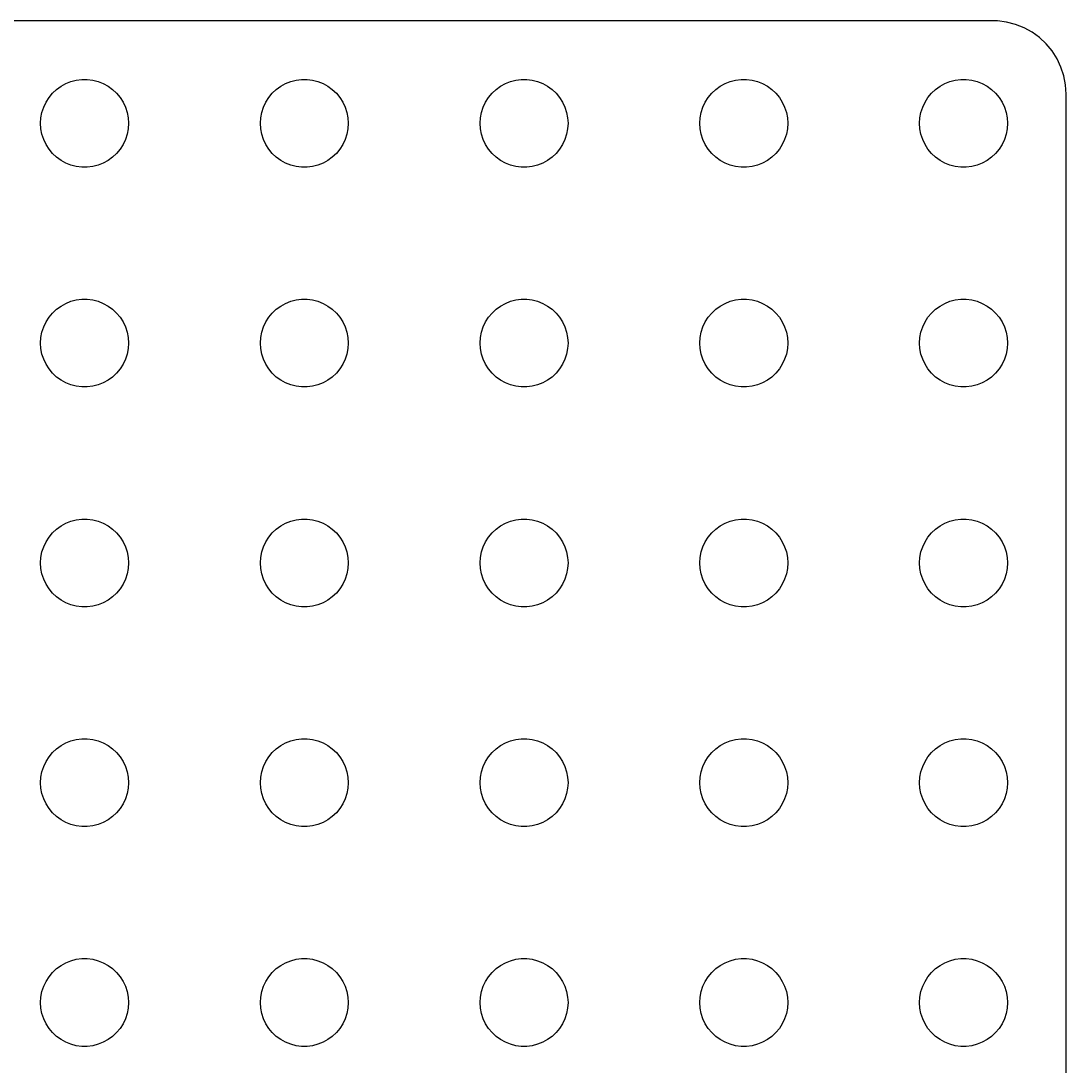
# Model space of a CAD drawing. Header units: metres. Extents: x -134 to 134, y -134 to 134.
# Drawn here: x 63.2 to 134.5, y 63.2 to 134.5 of the extents above; entities that cross this region are included whole.
import ezdxf

# ---------------------------------------------------------------- set-up
doc = ezdxf.new("R2010")
doc.units = ezdxf.units.M

msp = doc.modelspace()

# ---------------------------------------------------------------- linework, layer by layer
for p, q in [((129.814, 134.49), (-129.814, 134.49)), ((130.437, 134.411), (129.814, 134.49)), ((131.045, 134.255), (130.437, 134.411)), ((131.629, 134.024), (131.045, 134.255)), ((132.179, 133.722), (131.629, 134.024)), ((132.687, 133.353), (132.179, 133.722)), ((133.145, 132.923), (132.687, 133.353)), ((133.545, 132.439), (133.145, 132.923)), ((133.882, 131.909), (133.545, 132.439)), ((134.149, 131.341), (133.882, 131.909)), ((134.343, 130.743), (134.149, 131.341)), ((134.461, 130.127), (134.343, 130.743)), ((65.5877, 129.812), (65.8925, 130.033)), ((65.8925, 130.033), (66.2227, 130.214)), ((66.2227, 130.214), (66.573, 130.353)), ((66.573, 130.353), (66.9379, 130.447)), ((66.9379, 130.447), (67.3116, 130.494)), ((67.3116, 130.494), (67.6884, 130.494)), ((67.6884, 130.494), (68.0621, 130.447)), ((68.0621, 130.447), (68.427, 130.353)), ((68.427, 130.353), (68.7773, 130.214)), ((68.7773, 130.214), (69.1075, 130.033)), ((69.1075, 130.033), (69.4123, 129.812)), ((80.5877, 129.812), (80.8925, 130.033)), ((80.8925, 130.033), (81.2227, 130.214)), ((81.2227, 130.214), (81.573, 130.353)), ((81.573, 130.353), (81.9379, 130.447)), ((81.9379, 130.447), (82.3116, 130.494)), ((82.3116, 130.494), (82.6884, 130.494)), ((82.6884, 130.494), (83.0621, 130.447)), ((83.0621, 130.447), (83.427, 130.353)), ((83.427, 130.353), (83.7773, 130.214)), ((83.7773, 130.214), (84.1075, 130.033)), ((84.1075, 130.033), (84.4123, 129.812)), ((95.5877, 129.812), (95.8925, 130.033)), ((95.8925, 130.033), (96.2227, 130.214)), ((96.2227, 130.214), (96.573, 130.353)), ((96.573, 130.353), (96.9379, 130.447)), ((96.9379, 130.447), (97.3116, 130.494)), ((97.3116, 130.494), (97.6884, 130.494)), ((97.6884, 130.494), (98.0621, 130.447)), ((98.0621, 130.447), (98.427, 130.353)), ((98.427, 130.353), (98.7773, 130.214)), ((98.7773, 130.214), (99.1075, 130.033)), ((99.1075, 130.033), (99.4123, 129.812)), ((110.588, 129.812), (110.893, 130.033)), ((110.893, 130.033), (111.223, 130.214)), ((111.223, 130.214), (111.573, 130.353)), ((111.573, 130.353), (111.938, 130.447)), ((111.938, 130.447), (112.312, 130.494)), ((112.312, 130.494), (112.688, 130.494)), ((112.688, 130.494), (113.062, 130.447)), ((113.062, 130.447), (113.427, 130.353)), ((113.427, 130.353), (113.777, 130.214)), ((113.777, 130.214), (114.107, 130.033)), ((114.107, 130.033), (114.412, 129.812)), ((125.588, 129.812), (125.893, 130.033)), ((125.893, 130.033), (126.223, 130.214)), ((126.223, 130.214), (126.573, 130.353)), ((126.573, 130.353), (126.938, 130.447)), ((126.938, 130.447), (127.312, 130.494)), ((127.312, 130.494), (127.688, 130.494)), ((127.688, 130.494), (128.062, 130.447)), ((128.062, 130.447), (128.427, 130.353)), ((128.427, 130.353), (128.777, 130.214)), ((128.777, 130.214), (129.107, 130.033)), ((129.107, 130.033), (129.412, 129.812)), ((134.5, 129.5), (134.461, 130.127)), ((64.8711, 128.945), (65.073, 129.263)), ((65.073, 129.263), (65.3131, 129.554)), ((65.3131, 129.554), (65.5877, 129.812)), ((69.4123, 129.812), (69.6869, 129.554)), ((69.6869, 129.554), (69.927, 129.263)), ((69.927, 129.263), (70.1289, 128.945)), ((79.8711, 128.945), (80.073, 129.263)), ((80.073, 129.263), (80.3131, 129.554)), ((80.3131, 129.554), (80.5877, 129.812)), ((84.4123, 129.812), (84.6869, 129.554)), ((84.6869, 129.554), (84.927, 129.263)), ((84.927, 129.263), (85.1289, 128.945)), ((94.8711, 128.945), (95.073, 129.263)), ((95.073, 129.263), (95.3131, 129.554)), ((95.3131, 129.554), (95.5877, 129.812)), ((99.4123, 129.812), (99.6869, 129.554)), ((99.6869, 129.554), (99.927, 129.263)), ((99.927, 129.263), (100.129, 128.945)), ((109.871, 128.945), (110.073, 129.263)), ((110.073, 129.263), (110.313, 129.554)), ((110.313, 129.554), (110.588, 129.812)), ((114.412, 129.812), (114.687, 129.554)), ((114.687, 129.554), (114.927, 129.263)), ((114.927, 129.263), (115.129, 128.945)), ((124.871, 128.945), (125.073, 129.263)), ((125.073, 129.263), (125.313, 129.554)), ((125.313, 129.554), (125.588, 129.812)), ((129.412, 129.812), (129.687, 129.554)), ((129.687, 129.554), (129.927, 129.263)), ((129.927, 129.263), (130.129, 128.945)), ((134.5, -129.5), (134.5, 129.5)), ((64.5943, 128.246), (64.7107, 128.604)), ((64.7107, 128.604), (64.8711, 128.945)), ((70.1289, 128.945), (70.2893, 128.604)), ((70.2893, 128.604), (70.4057, 128.246)), ((79.5943, 128.246), (79.7107, 128.604)), ((79.7107, 128.604), (79.8711, 128.945)), ((85.1289, 128.945), (85.2893, 128.604)), ((85.2893, 128.604), (85.4057, 128.246)), ((94.5943, 128.246), (94.7107, 128.604)), ((94.7107, 128.604), (94.8711, 128.945)), ((100.129, 128.945), (100.289, 128.604)), ((100.289, 128.604), (100.406, 128.246)), ((109.594, 128.246), (109.711, 128.604)), ((109.711, 128.604), (109.871, 128.945)), ((115.129, 128.945), (115.289, 128.604)), ((115.289, 128.604), (115.406, 128.246)), ((124.594, 128.246), (124.711, 128.604)), ((124.711, 128.604), (124.871, 128.945)), ((130.129, 128.945), (130.289, 128.604)), ((130.289, 128.604), (130.406, 128.246)), ((64.5, 127.5), (64.5237, 127.876)), ((64.5237, 127.876), (64.5943, 128.246)), ((70.4057, 128.246), (70.4763, 127.876)), ((70.4763, 127.876), (70.5, 127.5)), ((79.5, 127.5), (79.5237, 127.876)), ((79.5237, 127.876), (79.5943, 128.246)), ((85.4057, 128.246), (85.4763, 127.876)), ((85.4763, 127.876), (85.5, 127.5)), ((94.5, 127.5), (94.5237, 127.876)), ((94.5237, 127.876), (94.5943, 128.246)), ((100.406, 128.246), (100.476, 127.876)), ((100.476, 127.876), (100.5, 127.5)), ((109.5, 127.5), (109.524, 127.876)), ((109.524, 127.876), (109.594, 128.246)), ((115.406, 128.246), (115.476, 127.876)), ((115.476, 127.876), (115.5, 127.5)), ((124.5, 127.5), (124.524, 127.876)), ((124.524, 127.876), (124.594, 128.246)), ((130.406, 128.246), (130.476, 127.876)), ((130.476, 127.876), (130.5, 127.5)), ((64.5237, 127.124), (64.5, 127.5)), ((64.5943, 126.754), (64.5237, 127.124)), ((70.4763, 127.124), (70.4057, 126.754)), ((70.5, 127.5), (70.4763, 127.124)), ((79.5237, 127.124), (79.5, 127.5)), ((79.5943, 126.754), (79.5237, 127.124)), ((85.4763, 127.124), (85.4057, 126.754)), ((85.5, 127.5), (85.4763, 127.124)), ((94.5237, 127.124), (94.5, 127.5)), ((94.5943, 126.754), (94.5237, 127.124)), ((100.476, 127.124), (100.406, 126.754)), ((100.5, 127.5), (100.476, 127.124)), ((109.524, 127.124), (109.5, 127.5)), ((109.594, 126.754), (109.524, 127.124)), ((115.476, 127.124), (115.406, 126.754)), ((115.5, 127.5), (115.476, 127.124)), ((124.524, 127.124), (124.5, 127.5)), ((124.594, 126.754), (124.524, 127.124)), ((130.476, 127.124), (130.406, 126.754)), ((130.5, 127.5), (130.476, 127.124)), ((64.7107, 126.396), (64.5943, 126.754)), ((64.8711, 126.055), (64.7107, 126.396)), ((70.2893, 126.396), (70.1289, 126.055)), ((70.4057, 126.754), (70.2893, 126.396)), ((79.7107, 126.396), (79.5943, 126.754)), ((79.8711, 126.055), (79.7107, 126.396)), ((85.2893, 126.396), (85.1289, 126.055)), ((85.4057, 126.754), (85.2893, 126.396)), ((94.7107, 126.396), (94.5943, 126.754)), ((94.8711, 126.055), (94.7107, 126.396)), ((100.289, 126.396), (100.129, 126.055)), ((100.406, 126.754), (100.289, 126.396)), ((109.711, 126.396), (109.594, 126.754)), ((109.871, 126.055), (109.711, 126.396)), ((115.289, 126.396), (115.129, 126.055)), ((115.406, 126.754), (115.289, 126.396)), ((124.711, 126.396), (124.594, 126.754)), ((124.871, 126.055), (124.711, 126.396)), ((130.289, 126.396), (130.129, 126.055)), ((130.406, 126.754), (130.289, 126.396)), ((65.073, 125.737), (64.8711, 126.055)), ((65.3131, 125.446), (65.073, 125.737)), ((69.927, 125.737), (69.6869, 125.446)), ((70.1289, 126.055), (69.927, 125.737)), ((80.073, 125.737), (79.8711, 126.055)), ((80.3131, 125.446), (80.073, 125.737)), ((84.927, 125.737), (84.6869, 125.446)), ((85.1289, 126.055), (84.927, 125.737)), ((95.073, 125.737), (94.8711, 126.055)), ((95.3131, 125.446), (95.073, 125.737)), ((99.927, 125.737), (99.6869, 125.446)), ((100.129, 126.055), (99.927, 125.737)), ((110.073, 125.737), (109.871, 126.055)), ((110.313, 125.446), (110.073, 125.737)), ((114.927, 125.737), (114.687, 125.446)), ((115.129, 126.055), (114.927, 125.737)), ((125.073, 125.737), (124.871, 126.055)), ((125.313, 125.446), (125.073, 125.737)), ((129.927, 125.737), (129.687, 125.446)), ((130.129, 126.055), (129.927, 125.737)), ((65.5877, 125.188), (65.3131, 125.446)), ((65.8925, 124.967), (65.5877, 125.188)), ((66.2227, 124.786), (65.8925, 124.967)), ((69.1075, 124.967), (68.7773, 124.786)), ((69.4123, 125.188), (69.1075, 124.967)), ((69.6869, 125.446), (69.4123, 125.188)), ((80.5877, 125.188), (80.3131, 125.446)), ((80.8925, 124.967), (80.5877, 125.188)), ((81.2227, 124.786), (80.8925, 124.967)), ((84.1075, 124.967), (83.7773, 124.786)), ((84.4123, 125.188), (84.1075, 124.967)), ((84.6869, 125.446), (84.4123, 125.188)), ((95.5877, 125.188), (95.3131, 125.446)), ((95.8925, 124.967), (95.5877, 125.188)), ((96.2227, 124.786), (95.8925, 124.967)), ((99.1075, 124.967), (98.7773, 124.786)), ((99.4123, 125.188), (99.1075, 124.967)), ((99.6869, 125.446), (99.4123, 125.188)), ((110.588, 125.188), (110.313, 125.446)), ((110.893, 124.967), (110.588, 125.188)), ((111.223, 124.786), (110.893, 124.967)), ((114.107, 124.967), (113.777, 124.786)), ((114.412, 125.188), (114.107, 124.967)), ((114.687, 125.446), (114.412, 125.188)), ((125.588, 125.188), (125.313, 125.446)), ((125.893, 124.967), (125.588, 125.188)), ((126.223, 124.786), (125.893, 124.967)), ((129.107, 124.967), (128.777, 124.786)), ((129.412, 125.188), (129.107, 124.967)), ((129.687, 125.446), (129.412, 125.188)), ((66.573, 124.647), (66.2227, 124.786)), ((66.9379, 124.553), (66.573, 124.647)), ((67.3116, 124.506), (66.9379, 124.553)), ((67.6884, 124.506), (67.3116, 124.506)), ((68.0621, 124.553), (67.6884, 124.506)), ((68.427, 124.647), (68.0621, 124.553)), ((68.7773, 124.786), (68.427, 124.647)), ((81.573, 124.647), (81.2227, 124.786)), ((81.9379, 124.553), (81.573, 124.647)), ((82.3116, 124.506), (81.9379, 124.553)), ((82.6884, 124.506), (82.3116, 124.506)), ((83.0621, 124.553), (82.6884, 124.506)), ((83.427, 124.647), (83.0621, 124.553)), ((83.7773, 124.786), (83.427, 124.647)), ((96.573, 124.647), (96.2227, 124.786)), ((96.9379, 124.553), (96.573, 124.647)), ((97.3116, 124.506), (96.9379, 124.553)), ((97.6884, 124.506), (97.3116, 124.506)), ((98.0621, 124.553), (97.6884, 124.506)), ((98.427, 124.647), (98.0621, 124.553)), ((98.7773, 124.786), (98.427, 124.647)), ((111.573, 124.647), (111.223, 124.786)), ((111.938, 124.553), (111.573, 124.647)), ((112.312, 124.506), (111.938, 124.553)), ((112.688, 124.506), (112.312, 124.506)), ((113.062, 124.553), (112.688, 124.506)), ((113.427, 124.647), (113.062, 124.553)), ((113.777, 124.786), (113.427, 124.647)), ((126.573, 124.647), (126.223, 124.786)), ((126.938, 124.553), (126.573, 124.647)), ((127.312, 124.506), (126.938, 124.553)), ((127.688, 124.506), (127.312, 124.506)), ((128.062, 124.553), (127.688, 124.506)), ((128.427, 124.647), (128.062, 124.553)), ((128.777, 124.786), (128.427, 124.647)), ((65.5877, 114.812), (65.8925, 115.033)), ((65.8925, 115.033), (66.2227, 115.214)), ((66.2227, 115.214), (66.573, 115.353)), ((66.573, 115.353), (66.9379, 115.447)), ((66.9379, 115.447), (67.3116, 115.494)), ((67.3116, 115.494), (67.6884, 115.494)), ((67.6884, 115.494), (68.0621, 115.447)), ((68.0621, 115.447), (68.427, 115.353)), ((68.427, 115.353), (68.7773, 115.214)), ((68.7773, 115.214), (69.1075, 115.033)), ((69.1075, 115.033), (69.4123, 114.812)), ((80.5877, 114.812), (80.8925, 115.033)), ((80.8925, 115.033), (81.2227, 115.214)), ((81.2227, 115.214), (81.573, 115.353)), ((81.573, 115.353), (81.9379, 115.447)), ((81.9379, 115.447), (82.3116, 115.494)), ((82.3116, 115.494), (82.6884, 115.494)), ((82.6884, 115.494), (83.0621, 115.447)), ((83.0621, 115.447), (83.427, 115.353)), ((83.427, 115.353), (83.7773, 115.214)), ((83.7773, 115.214), (84.1075, 115.033)), ((84.1075, 115.033), (84.4123, 114.812)), ((95.5877, 114.812), (95.8925, 115.033)), ((95.8925, 115.033), (96.2227, 115.214)), ((96.2227, 115.214), (96.573, 115.353)), ((96.573, 115.353), (96.9379, 115.447)), ((96.9379, 115.447), (97.3116, 115.494)), ((97.3116, 115.494), (97.6884, 115.494)), ((97.6884, 115.494), (98.0621, 115.447)), ((98.0621, 115.447), (98.427, 115.353)), ((98.427, 115.353), (98.7773, 115.214)), ((98.7773, 115.214), (99.1075, 115.033)), ((99.1075, 115.033), (99.4123, 114.812)), ((110.588, 114.812), (110.893, 115.033)), ((110.893, 115.033), (111.223, 115.214)), ((111.223, 115.214), (111.573, 115.353)), ((111.573, 115.353), (111.938, 115.447)), ((111.938, 115.447), (112.312, 115.494)), ((112.312, 115.494), (112.688, 115.494)), ((112.688, 115.494), (113.062, 115.447)), ((113.062, 115.447), (113.427, 115.353)), ((113.427, 115.353), (113.777, 115.214)), ((113.777, 115.214), (114.107, 115.033)), ((114.107, 115.033), (114.412, 114.812)), ((125.588, 114.812), (125.893, 115.033)), ((125.893, 115.033), (126.223, 115.214)), ((126.223, 115.214), (126.573, 115.353)), ((126.573, 115.353), (126.938, 115.447)), ((126.938, 115.447), (127.312, 115.494)), ((127.312, 115.494), (127.688, 115.494)), ((127.688, 115.494), (128.062, 115.447)), ((128.062, 115.447), (128.427, 115.353)), ((128.427, 115.353), (128.777, 115.214)), ((128.777, 115.214), (129.107, 115.033)), ((129.107, 115.033), (129.412, 114.812)), ((64.8711, 113.945), (65.073, 114.263)), ((65.073, 114.263), (65.3131, 114.554)), ((65.3131, 114.554), (65.5877, 114.812)), ((69.4123, 114.812), (69.6869, 114.554)), ((69.6869, 114.554), (69.927, 114.263)), ((69.927, 114.263), (70.1289, 113.945)), ((79.8711, 113.945), (80.073, 114.263)), ((80.073, 114.263), (80.3131, 114.554)), ((80.3131, 114.554), (80.5877, 114.812)), ((84.4123, 114.812), (84.6869, 114.554)), ((84.6869, 114.554), (84.927, 114.263)), ((84.927, 114.263), (85.1289, 113.945)), ((94.8711, 113.945), (95.073, 114.263)), ((95.073, 114.263), (95.3131, 114.554)), ((95.3131, 114.554), (95.5877, 114.812)), ((99.4123, 114.812), (99.6869, 114.554)), ((99.6869, 114.554), (99.927, 114.263)), ((99.927, 114.263), (100.129, 113.945)), ((109.871, 113.945), (110.073, 114.263)), ((110.073, 114.263), (110.313, 114.554)), ((110.313, 114.554), (110.588, 114.812)), ((114.412, 114.812), (114.687, 114.554)), ((114.687, 114.554), (114.927, 114.263)), ((114.927, 114.263), (115.129, 113.945)), ((124.871, 113.945), (125.073, 114.263)), ((125.073, 114.263), (125.313, 114.554)), ((125.313, 114.554), (125.588, 114.812)), ((129.412, 114.812), (129.687, 114.554)), ((129.687, 114.554), (129.927, 114.263)), ((129.927, 114.263), (130.129, 113.945)), ((64.5943, 113.246), (64.7107, 113.604)), ((64.7107, 113.604), (64.8711, 113.945)), ((70.1289, 113.945), (70.2893, 113.604)), ((70.2893, 113.604), (70.4057, 113.246)), ((79.5943, 113.246), (79.7107, 113.604)), ((79.7107, 113.604), (79.8711, 113.945)), ((85.1289, 113.945), (85.2893, 113.604)), ((85.2893, 113.604), (85.4057, 113.246)), ((94.5943, 113.246), (94.7107, 113.604)), ((94.7107, 113.604), (94.8711, 113.945)), ((100.129, 113.945), (100.289, 113.604)), ((100.289, 113.604), (100.406, 113.246)), ((109.594, 113.246), (109.711, 113.604)), ((109.711, 113.604), (109.871, 113.945)), ((115.129, 113.945), (115.289, 113.604)), ((115.289, 113.604), (115.406, 113.246)), ((124.594, 113.246), (124.711, 113.604)), ((124.711, 113.604), (124.871, 113.945)), ((130.129, 113.945), (130.289, 113.604)), ((130.289, 113.604), (130.406, 113.246)), ((64.5, 112.5), (64.5237, 112.876)), ((64.5237, 112.876), (64.5943, 113.246)), ((70.4057, 113.246), (70.4763, 112.876)), ((70.4763, 112.876), (70.5, 112.5)), ((79.5, 112.5), (79.5237, 112.876)), ((79.5237, 112.876), (79.5943, 113.246)), ((85.4057, 113.246), (85.4763, 112.876)), ((85.4763, 112.876), (85.5, 112.5)), ((94.5, 112.5), (94.5237, 112.876)), ((94.5237, 112.876), (94.5943, 113.246)), ((100.406, 113.246), (100.476, 112.876)), ((100.476, 112.876), (100.5, 112.5)), ((109.5, 112.5), (109.524, 112.876)), ((109.524, 112.876), (109.594, 113.246)), ((115.406, 113.246), (115.476, 112.876)), ((115.476, 112.876), (115.5, 112.5)), ((124.5, 112.5), (124.524, 112.876)), ((124.524, 112.876), (124.594, 113.246)), ((130.406, 113.246), (130.476, 112.876)), ((130.476, 112.876), (130.5, 112.5)), ((64.5237, 112.124), (64.5, 112.5)), ((64.5943, 111.754), (64.5237, 112.124)), ((70.4763, 112.124), (70.4057, 111.754)), ((70.5, 112.5), (70.4763, 112.124)), ((79.5237, 112.124), (79.5, 112.5)), ((79.5943, 111.754), (79.5237, 112.124)), ((85.4763, 112.124), (85.4057, 111.754)), ((85.5, 112.5), (85.4763, 112.124)), ((94.5237, 112.124), (94.5, 112.5)), ((94.5943, 111.754), (94.5237, 112.124)), ((100.476, 112.124), (100.406, 111.754)), ((100.5, 112.5), (100.476, 112.124)), ((109.524, 112.124), (109.5, 112.5)), ((109.594, 111.754), (109.524, 112.124)), ((115.476, 112.124), (115.406, 111.754)), ((115.5, 112.5), (115.476, 112.124)), ((124.524, 112.124), (124.5, 112.5)), ((124.594, 111.754), (124.524, 112.124)), ((130.476, 112.124), (130.406, 111.754)), ((130.5, 112.5), (130.476, 112.124)), ((64.7107, 111.396), (64.5943, 111.754)), ((64.8711, 111.055), (64.7107, 111.396)), ((70.2893, 111.396), (70.1289, 111.055)), ((70.4057, 111.754), (70.2893, 111.396)), ((79.7107, 111.396), (79.5943, 111.754)), ((79.8711, 111.055), (79.7107, 111.396)), ((85.2893, 111.396), (85.1289, 111.055)), ((85.4057, 111.754), (85.2893, 111.396)), ((94.7107, 111.396), (94.5943, 111.754)), ((94.8711, 111.055), (94.7107, 111.396)), ((100.289, 111.396), (100.129, 111.055)), ((100.406, 111.754), (100.289, 111.396)), ((109.711, 111.396), (109.594, 111.754)), ((109.871, 111.055), (109.711, 111.396)), ((115.289, 111.396), (115.129, 111.055)), ((115.406, 111.754), (115.289, 111.396)), ((124.711, 111.396), (124.594, 111.754)), ((124.871, 111.055), (124.711, 111.396)), ((130.289, 111.396), (130.129, 111.055)), ((130.406, 111.754), (130.289, 111.396)), ((65.073, 110.737), (64.8711, 111.055)), ((65.3131, 110.446), (65.073, 110.737)), ((69.927, 110.737), (69.6869, 110.446)), ((70.1289, 111.055), (69.927, 110.737)), ((80.073, 110.737), (79.8711, 111.055)), ((80.3131, 110.446), (80.073, 110.737)), ((84.927, 110.737), (84.6869, 110.446)), ((85.1289, 111.055), (84.927, 110.737)), ((95.073, 110.737), (94.8711, 111.055)), ((95.3131, 110.446), (95.073, 110.737)), ((99.927, 110.737), (99.6869, 110.446)), ((100.129, 111.055), (99.927, 110.737)), ((110.073, 110.737), (109.871, 111.055)), ((110.313, 110.446), (110.073, 110.737)), ((114.927, 110.737), (114.687, 110.446)), ((115.129, 111.055), (114.927, 110.737)), ((125.073, 110.737), (124.871, 111.055)), ((125.313, 110.446), (125.073, 110.737)), ((129.927, 110.737), (129.687, 110.446)), ((130.129, 111.055), (129.927, 110.737)), ((65.5877, 110.188), (65.3131, 110.446)), ((65.8925, 109.967), (65.5877, 110.188)), ((66.2227, 109.786), (65.8925, 109.967)), ((69.1075, 109.967), (68.7773, 109.786)), ((69.4123, 110.188), (69.1075, 109.967)), ((69.6869, 110.446), (69.4123, 110.188)), ((80.5877, 110.188), (80.3131, 110.446)), ((80.8925, 109.967), (80.5877, 110.188)), ((81.2227, 109.786), (80.8925, 109.967)), ((84.1075, 109.967), (83.7773, 109.786)), ((84.4123, 110.188), (84.1075, 109.967)), ((84.6869, 110.446), (84.4123, 110.188)), ((95.5877, 110.188), (95.3131, 110.446)), ((95.8925, 109.967), (95.5877, 110.188)), ((96.2227, 109.786), (95.8925, 109.967)), ((99.1075, 109.967), (98.7773, 109.786)), ((99.4123, 110.188), (99.1075, 109.967)), ((99.6869, 110.446), (99.4123, 110.188)), ((110.588, 110.188), (110.313, 110.446)), ((110.893, 109.967), (110.588, 110.188)), ((111.223, 109.786), (110.893, 109.967)), ((114.107, 109.967), (113.777, 109.786)), ((114.412, 110.188), (114.107, 109.967)), ((114.687, 110.446), (114.412, 110.188)), ((125.588, 110.188), (125.313, 110.446)), ((125.893, 109.967), (125.588, 110.188)), ((126.223, 109.786), (125.893, 109.967)), ((129.107, 109.967), (128.777, 109.786)), ((129.412, 110.188), (129.107, 109.967)), ((129.687, 110.446), (129.412, 110.188)), ((66.573, 109.647), (66.2227, 109.786)), ((66.9379, 109.553), (66.573, 109.647)), ((67.3116, 109.506), (66.9379, 109.553)), ((67.6884, 109.506), (67.3116, 109.506)), ((68.0621, 109.553), (67.6884, 109.506)), ((68.427, 109.647), (68.0621, 109.553)), ((68.7773, 109.786), (68.427, 109.647)), ((81.573, 109.647), (81.2227, 109.786)), ((81.9379, 109.553), (81.573, 109.647)), ((82.3116, 109.506), (81.9379, 109.553)), ((82.6884, 109.506), (82.3116, 109.506)), ((83.0621, 109.553), (82.6884, 109.506)), ((83.427, 109.647), (83.0621, 109.553)), ((83.7773, 109.786), (83.427, 109.647)), ((96.573, 109.647), (96.2227, 109.786)), ((96.9379, 109.553), (96.573, 109.647)), ((97.3116, 109.506), (96.9379, 109.553)), ((97.6884, 109.506), (97.3116, 109.506)), ((98.0621, 109.553), (97.6884, 109.506)), ((98.427, 109.647), (98.0621, 109.553)), ((98.7773, 109.786), (98.427, 109.647)), ((111.573, 109.647), (111.223, 109.786)), ((111.938, 109.553), (111.573, 109.647)), ((112.312, 109.506), (111.938, 109.553)), ((112.688, 109.506), (112.312, 109.506)), ((113.062, 109.553), (112.688, 109.506)), ((113.427, 109.647), (113.062, 109.553)), ((113.777, 109.786), (113.427, 109.647)), ((126.573, 109.647), (126.223, 109.786)), ((126.938, 109.553), (126.573, 109.647)), ((127.312, 109.506), (126.938, 109.553)), ((127.688, 109.506), (127.312, 109.506)), ((128.062, 109.553), (127.688, 109.506)), ((128.427, 109.647), (128.062, 109.553)), ((128.777, 109.786), (128.427, 109.647)), ((65.5877, 99.8115), (65.8925, 100.033)), ((65.8925, 100.033), (66.2227, 100.214)), ((66.2227, 100.214), (66.573, 100.353)), ((66.573, 100.353), (66.9379, 100.447)), ((66.9379, 100.447), (67.3116, 100.494)), ((67.3116, 100.494), (67.6884, 100.494)), ((67.6884, 100.494), (68.0621, 100.447)), ((68.0621, 100.447), (68.427, 100.353)), ((68.427, 100.353), (68.7773, 100.214)), ((68.7773, 100.214), (69.1075, 100.033)), ((69.1075, 100.033), (69.4123, 99.8115)), ((80.5877, 99.8115), (80.8925, 100.033)), ((80.8925, 100.033), (81.2227, 100.214)), ((81.2227, 100.214), (81.573, 100.353)), ((81.573, 100.353), (81.9379, 100.447)), ((81.9379, 100.447), (82.3116, 100.494)), ((82.3116, 100.494), (82.6884, 100.494)), ((82.6884, 100.494), (83.0621, 100.447)), ((83.0621, 100.447), (83.427, 100.353)), ((83.427, 100.353), (83.7773, 100.214)), ((83.7773, 100.214), (84.1075, 100.033)), ((84.1075, 100.033), (84.4123, 99.8115)), ((95.5877, 99.8115), (95.8925, 100.033)), ((95.8925, 100.033), (96.2227, 100.214)), ((96.2227, 100.214), (96.573, 100.353)), ((96.573, 100.353), (96.9379, 100.447)), ((96.9379, 100.447), (97.3116, 100.494)), ((97.3116, 100.494), (97.6884, 100.494)), ((97.6884, 100.494), (98.0621, 100.447)), ((98.0621, 100.447), (98.427, 100.353)), ((98.427, 100.353), (98.7773, 100.214)), ((98.7773, 100.214), (99.1075, 100.033)), ((99.1075, 100.033), (99.4123, 99.8115)), ((110.588, 99.8115), (110.893, 100.033)), ((110.893, 100.033), (111.223, 100.214)), ((111.223, 100.214), (111.573, 100.353)), ((111.573, 100.353), (111.938, 100.447)), ((111.938, 100.447), (112.312, 100.494)), ((112.312, 100.494), (112.688, 100.494)), ((112.688, 100.494), (113.062, 100.447)), ((113.062, 100.447), (113.427, 100.353)), ((113.427, 100.353), (113.777, 100.214)), ((113.777, 100.214), (114.107, 100.033)), ((114.107, 100.033), (114.412, 99.8115)), ((125.588, 99.8115), (125.893, 100.033)), ((125.893, 100.033), (126.223, 100.214)), ((126.223, 100.214), (126.573, 100.353)), ((126.573, 100.353), (126.938, 100.447)), ((126.938, 100.447), (127.312, 100.494)), ((127.312, 100.494), (127.688, 100.494)), ((127.688, 100.494), (128.062, 100.447)), ((128.062, 100.447), (128.427, 100.353)), ((128.427, 100.353), (128.777, 100.214)), ((128.777, 100.214), (129.107, 100.033)), ((129.107, 100.033), (129.412, 99.8115)), ((64.8711, 98.9453), (65.073, 99.2634)), ((65.073, 99.2634), (65.3131, 99.5536)), ((65.3131, 99.5536), (65.5877, 99.8115)), ((69.4123, 99.8115), (69.6869, 99.5536)), ((69.6869, 99.5536), (69.927, 99.2634)), ((69.927, 99.2634), (70.1289, 98.9453)), ((79.8711, 98.9453), (80.073, 99.2634)), ((80.073, 99.2634), (80.3131, 99.5536)), ((80.3131, 99.5536), (80.5877, 99.8115)), ((84.4123, 99.8115), (84.6869, 99.5536)), ((84.6869, 99.5536), (84.927, 99.2634)), ((84.927, 99.2634), (85.1289, 98.9453)), ((94.8711, 98.9453), (95.073, 99.2634)), ((95.073, 99.2634), (95.3131, 99.5536)), ((95.3131, 99.5536), (95.5877, 99.8115)), ((99.4123, 99.8115), (99.6869, 99.5536)), ((99.6869, 99.5536), (99.927, 99.2634)), ((99.927, 99.2634), (100.129, 98.9453)), ((109.871, 98.9453), (110.073, 99.2634)), ((110.073, 99.2634), (110.313, 99.5536)), ((110.313, 99.5536), (110.588, 99.8115)), ((114.412, 99.8115), (114.687, 99.5536)), ((114.687, 99.5536), (114.927, 99.2634)), ((114.927, 99.2634), (115.129, 98.9453)), ((124.871, 98.9453), (125.073, 99.2634)), ((125.073, 99.2634), (125.313, 99.5536)), ((125.313, 99.5536), (125.588, 99.8115)), ((129.412, 99.8115), (129.687, 99.5536)), ((129.687, 99.5536), (129.927, 99.2634)), ((129.927, 99.2634), (130.129, 98.9453)), ((64.5943, 98.2461), (64.7107, 98.6044)), ((64.7107, 98.6044), (64.8711, 98.9453)), ((70.1289, 98.9453), (70.2893, 98.6044)), ((70.2893, 98.6044), (70.4057, 98.2461)), ((79.5943, 98.2461), (79.7107, 98.6044)), ((79.7107, 98.6044), (79.8711, 98.9453)), ((85.1289, 98.9453), (85.2893, 98.6044)), ((85.2893, 98.6044), (85.4057, 98.2461)), ((94.5943, 98.2461), (94.7107, 98.6044)), ((94.7107, 98.6044), (94.8711, 98.9453)), ((100.129, 98.9453), (100.289, 98.6044)), ((100.289, 98.6044), (100.406, 98.2461)), ((109.594, 98.2461), (109.711, 98.6044)), ((109.711, 98.6044), (109.871, 98.9453)), ((115.129, 98.9453), (115.289, 98.6044)), ((115.289, 98.6044), (115.406, 98.2461)), ((124.594, 98.2461), (124.711, 98.6044)), ((124.711, 98.6044), (124.871, 98.9453)), ((130.129, 98.9453), (130.289, 98.6044)), ((130.289, 98.6044), (130.406, 98.2461)), ((64.5, 97.5), (64.5237, 97.876)), ((64.5237, 97.876), (64.5943, 98.2461)), ((70.4057, 98.2461), (70.4763, 97.876)), ((70.4763, 97.876), (70.5, 97.5)), ((79.5, 97.5), (79.5237, 97.876)), ((79.5237, 97.876), (79.5943, 98.2461)), ((85.4057, 98.2461), (85.4763, 97.876)), ((85.4763, 97.876), (85.5, 97.5)), ((94.5, 97.5), (94.5237, 97.876)), ((94.5237, 97.876), (94.5943, 98.2461)), ((100.406, 98.2461), (100.476, 97.876)), ((100.476, 97.876), (100.5, 97.5)), ((109.5, 97.5), (109.524, 97.876)), ((109.524, 97.876), (109.594, 98.2461)), ((115.406, 98.2461), (115.476, 97.876)), ((115.476, 97.876), (115.5, 97.5)), ((124.5, 97.5), (124.524, 97.876)), ((124.524, 97.876), (124.594, 98.2461)), ((130.406, 98.2461), (130.476, 97.876)), ((130.476, 97.876), (130.5, 97.5)), ((64.5237, 97.124), (64.5, 97.5)), ((64.5943, 96.7539), (64.5237, 97.124)), ((70.4763, 97.124), (70.4057, 96.7539)), ((70.5, 97.5), (70.4763, 97.124)), ((79.5237, 97.124), (79.5, 97.5)), ((79.5943, 96.7539), (79.5237, 97.124)), ((85.4763, 97.124), (85.4057, 96.7539)), ((85.5, 97.5), (85.4763, 97.124)), ((94.5237, 97.124), (94.5, 97.5)), ((94.5943, 96.7539), (94.5237, 97.124)), ((100.476, 97.124), (100.406, 96.7539)), ((100.5, 97.5), (100.476, 97.124)), ((109.524, 97.124), (109.5, 97.5)), ((109.594, 96.7539), (109.524, 97.124)), ((115.476, 97.124), (115.406, 96.7539)), ((115.5, 97.5), (115.476, 97.124)), ((124.524, 97.124), (124.5, 97.5)), ((124.594, 96.7539), (124.524, 97.124)), ((130.476, 97.124), (130.406, 96.7539)), ((130.5, 97.5), (130.476, 97.124)), ((64.7107, 96.3956), (64.5943, 96.7539)), ((64.8711, 96.0547), (64.7107, 96.3956)), ((70.2893, 96.3956), (70.1289, 96.0547)), ((70.4057, 96.7539), (70.2893, 96.3956)), ((79.7107, 96.3956), (79.5943, 96.7539)), ((79.8711, 96.0547), (79.7107, 96.3956)), ((85.2893, 96.3956), (85.1289, 96.0547)), ((85.4057, 96.7539), (85.2893, 96.3956)), ((94.7107, 96.3956), (94.5943, 96.7539)), ((94.8711, 96.0547), (94.7107, 96.3956)), ((100.289, 96.3956), (100.129, 96.0547)), ((100.406, 96.7539), (100.289, 96.3956)), ((109.711, 96.3956), (109.594, 96.7539)), ((109.871, 96.0547), (109.711, 96.3956)), ((115.289, 96.3956), (115.129, 96.0547)), ((115.406, 96.7539), (115.289, 96.3956)), ((124.711, 96.3956), (124.594, 96.7539)), ((124.871, 96.0547), (124.711, 96.3956)), ((130.289, 96.3956), (130.129, 96.0547)), ((130.406, 96.7539), (130.289, 96.3956)), ((65.073, 95.7366), (64.8711, 96.0547)), ((65.3131, 95.4464), (65.073, 95.7366)), ((69.927, 95.7366), (69.6869, 95.4464)), ((70.1289, 96.0547), (69.927, 95.7366)), ((80.073, 95.7366), (79.8711, 96.0547)), ((80.3131, 95.4464), (80.073, 95.7366)), ((84.927, 95.7366), (84.6869, 95.4464)), ((85.1289, 96.0547), (84.927, 95.7366)), ((95.073, 95.7366), (94.8711, 96.0547)), ((95.3131, 95.4464), (95.073, 95.7366)), ((99.927, 95.7366), (99.6869, 95.4464)), ((100.129, 96.0547), (99.927, 95.7366)), ((110.073, 95.7366), (109.871, 96.0547)), ((110.313, 95.4464), (110.073, 95.7366)), ((114.927, 95.7366), (114.687, 95.4464)), ((115.129, 96.0547), (114.927, 95.7366)), ((125.073, 95.7366), (124.871, 96.0547)), ((125.313, 95.4464), (125.073, 95.7366)), ((129.927, 95.7366), (129.687, 95.4464)), ((130.129, 96.0547), (129.927, 95.7366)), ((65.5877, 95.1885), (65.3131, 95.4464)), ((65.8925, 94.967), (65.5877, 95.1885)), ((66.2227, 94.7855), (65.8925, 94.967)), ((69.1075, 94.967), (68.7773, 94.7855)), ((69.4123, 95.1885), (69.1075, 94.967)), ((69.6869, 95.4464), (69.4123, 95.1885)), ((80.5877, 95.1885), (80.3131, 95.4464)), ((80.8925, 94.967), (80.5877, 95.1885)), ((81.2227, 94.7855), (80.8925, 94.967)), ((84.1075, 94.967), (83.7773, 94.7855)), ((84.4123, 95.1885), (84.1075, 94.967)), ((84.6869, 95.4464), (84.4123, 95.1885)), ((95.5877, 95.1885), (95.3131, 95.4464)), ((95.8925, 94.967), (95.5877, 95.1885)), ((96.2227, 94.7855), (95.8925, 94.967)), ((99.1075, 94.967), (98.7773, 94.7855)), ((99.4123, 95.1885), (99.1075, 94.967)), ((99.6869, 95.4464), (99.4123, 95.1885)), ((110.588, 95.1885), (110.313, 95.4464)), ((110.893, 94.967), (110.588, 95.1885)), ((111.223, 94.7855), (110.893, 94.967)), ((114.107, 94.967), (113.777, 94.7855)), ((114.412, 95.1885), (114.107, 94.967)), ((114.687, 95.4464), (114.412, 95.1885)), ((125.588, 95.1885), (125.313, 95.4464)), ((125.893, 94.967), (125.588, 95.1885)), ((126.223, 94.7855), (125.893, 94.967)), ((129.107, 94.967), (128.777, 94.7855)), ((129.412, 95.1885), (129.107, 94.967)), ((129.687, 95.4464), (129.412, 95.1885)), ((66.573, 94.6468), (66.2227, 94.7855)), ((66.9379, 94.5531), (66.573, 94.6468)), ((67.3116, 94.5059), (66.9379, 94.5531)), ((67.6884, 94.5059), (67.3116, 94.5059)), ((68.0621, 94.5531), (67.6884, 94.5059)), ((68.427, 94.6468), (68.0621, 94.5531)), ((68.7773, 94.7855), (68.427, 94.6468)), ((81.573, 94.6468), (81.2227, 94.7855)), ((81.9379, 94.5531), (81.573, 94.6468)), ((82.3116, 94.5059), (81.9379, 94.5531)), ((82.6884, 94.5059), (82.3116, 94.5059)), ((83.0621, 94.5531), (82.6884, 94.5059)), ((83.427, 94.6468), (83.0621, 94.5531)), ((83.7773, 94.7855), (83.427, 94.6468)), ((96.573, 94.6468), (96.2227, 94.7855)), ((96.9379, 94.5531), (96.573, 94.6468)), ((97.3116, 94.5059), (96.9379, 94.5531)), ((97.6884, 94.5059), (97.3116, 94.5059)), ((98.0621, 94.5531), (97.6884, 94.5059)), ((98.427, 94.6468), (98.0621, 94.5531)), ((98.7773, 94.7855), (98.427, 94.6468)), ((111.573, 94.6468), (111.223, 94.7855)), ((111.938, 94.5531), (111.573, 94.6468)), ((112.312, 94.5059), (111.938, 94.5531)), ((112.688, 94.5059), (112.312, 94.5059)), ((113.062, 94.5531), (112.688, 94.5059)), ((113.427, 94.6468), (113.062, 94.5531)), ((113.777, 94.7855), (113.427, 94.6468)), ((126.573, 94.6468), (126.223, 94.7855)), ((126.938, 94.5531), (126.573, 94.6468)), ((127.312, 94.5059), (126.938, 94.5531)), ((127.688, 94.5059), (127.312, 94.5059)), ((128.062, 94.5531), (127.688, 94.5059)), ((128.427, 94.6468), (128.062, 94.5531)), ((128.777, 94.7855), (128.427, 94.6468)), ((65.5877, 84.8115), (65.8925, 85.033)), ((65.8925, 85.033), (66.2227, 85.2145)), ((66.2227, 85.2145), (66.573, 85.3532)), ((66.573, 85.3532), (66.9379, 85.4469)), ((66.9379, 85.4469), (67.3116, 85.4941)), ((67.3116, 85.4941), (67.6884, 85.4941)), ((67.6884, 85.4941), (68.0621, 85.4469)), ((68.0621, 85.4469), (68.427, 85.3532)), ((68.427, 85.3532), (68.7773, 85.2145)), ((68.7773, 85.2145), (69.1075, 85.033)), ((69.1075, 85.033), (69.4123, 84.8115)), ((80.5877, 84.8115), (80.8925, 85.033)), ((80.8925, 85.033), (81.2227, 85.2145)), ((81.2227, 85.2145), (81.573, 85.3532)), ((81.573, 85.3532), (81.9379, 85.4469)), ((81.9379, 85.4469), (82.3116, 85.4941)), ((82.3116, 85.4941), (82.6884, 85.4941)), ((82.6884, 85.4941), (83.0621, 85.4469)), ((83.0621, 85.4469), (83.427, 85.3532)), ((83.427, 85.3532), (83.7773, 85.2145)), ((83.7773, 85.2145), (84.1075, 85.033)), ((84.1075, 85.033), (84.4123, 84.8115)), ((95.5877, 84.8115), (95.8925, 85.033)), ((95.8925, 85.033), (96.2227, 85.2145)), ((96.2227, 85.2145), (96.573, 85.3532)), ((96.573, 85.3532), (96.9379, 85.4469)), ((96.9379, 85.4469), (97.3116, 85.4941)), ((97.3116, 85.4941), (97.6884, 85.4941)), ((97.6884, 85.4941), (98.0621, 85.4469)), ((98.0621, 85.4469), (98.427, 85.3532)), ((98.427, 85.3532), (98.7773, 85.2145)), ((98.7773, 85.2145), (99.1075, 85.033)), ((99.1075, 85.033), (99.4123, 84.8115)), ((110.588, 84.8115), (110.893, 85.033)), ((110.893, 85.033), (111.223, 85.2145)), ((111.223, 85.2145), (111.573, 85.3532)), ((111.573, 85.3532), (111.938, 85.4469)), ((111.938, 85.4469), (112.312, 85.4941)), ((112.312, 85.4941), (112.688, 85.4941)), ((112.688, 85.4941), (113.062, 85.4469)), ((113.062, 85.4469), (113.427, 85.3532)), ((113.427, 85.3532), (113.777, 85.2145)), ((113.777, 85.2145), (114.107, 85.033)), ((114.107, 85.033), (114.412, 84.8115)), ((125.588, 84.8115), (125.893, 85.033)), ((125.893, 85.033), (126.223, 85.2145)), ((126.223, 85.2145), (126.573, 85.3532)), ((126.573, 85.3532), (126.938, 85.4469)), ((126.938, 85.4469), (127.312, 85.4941)), ((127.312, 85.4941), (127.688, 85.4941)), ((127.688, 85.4941), (128.062, 85.4469)), ((128.062, 85.4469), (128.427, 85.3532)), ((128.427, 85.3532), (128.777, 85.2145)), ((128.777, 85.2145), (129.107, 85.033)), ((129.107, 85.033), (129.412, 84.8115)), ((64.8711, 83.9453), (65.073, 84.2634)), ((65.073, 84.2634), (65.3131, 84.5536)), ((65.3131, 84.5536), (65.5877, 84.8115)), ((69.4123, 84.8115), (69.6869, 84.5536)), ((69.6869, 84.5536), (69.927, 84.2634)), ((69.927, 84.2634), (70.1289, 83.9453)), ((79.8711, 83.9453), (80.073, 84.2634)), ((80.073, 84.2634), (80.3131, 84.5536)), ((80.3131, 84.5536), (80.5877, 84.8115)), ((84.4123, 84.8115), (84.6869, 84.5536)), ((84.6869, 84.5536), (84.927, 84.2634)), ((84.927, 84.2634), (85.1289, 83.9453)), ((94.8711, 83.9453), (95.073, 84.2634)), ((95.073, 84.2634), (95.3131, 84.5536)), ((95.3131, 84.5536), (95.5877, 84.8115)), ((99.4123, 84.8115), (99.6869, 84.5536)), ((99.6869, 84.5536), (99.927, 84.2634)), ((99.927, 84.2634), (100.129, 83.9453)), ((109.871, 83.9453), (110.073, 84.2634)), ((110.073, 84.2634), (110.313, 84.5536)), ((110.313, 84.5536), (110.588, 84.8115)), ((114.412, 84.8115), (114.687, 84.5536)), ((114.687, 84.5536), (114.927, 84.2634)), ((114.927, 84.2634), (115.129, 83.9453)), ((124.871, 83.9453), (125.073, 84.2634)), ((125.073, 84.2634), (125.313, 84.5536)), ((125.313, 84.5536), (125.588, 84.8115)), ((129.412, 84.8115), (129.687, 84.5536)), ((129.687, 84.5536), (129.927, 84.2634)), ((129.927, 84.2634), (130.129, 83.9453)), ((64.5943, 83.2461), (64.7107, 83.6044)), ((64.7107, 83.6044), (64.8711, 83.9453)), ((70.1289, 83.9453), (70.2893, 83.6044)), ((70.2893, 83.6044), (70.4057, 83.2461)), ((79.5943, 83.2461), (79.7107, 83.6044)), ((79.7107, 83.6044), (79.8711, 83.9453)), ((85.1289, 83.9453), (85.2893, 83.6044)), ((85.2893, 83.6044), (85.4057, 83.2461)), ((94.5943, 83.2461), (94.7107, 83.6044)), ((94.7107, 83.6044), (94.8711, 83.9453)), ((100.129, 83.9453), (100.289, 83.6044)), ((100.289, 83.6044), (100.406, 83.2461)), ((109.594, 83.2461), (109.711, 83.6044)), ((109.711, 83.6044), (109.871, 83.9453)), ((115.129, 83.9453), (115.289, 83.6044)), ((115.289, 83.6044), (115.406, 83.2461)), ((124.594, 83.2461), (124.711, 83.6044)), ((124.711, 83.6044), (124.871, 83.9453)), ((130.129, 83.9453), (130.289, 83.6044)), ((130.289, 83.6044), (130.406, 83.2461)), ((64.5, 82.5), (64.5237, 82.876)), ((64.5237, 82.876), (64.5943, 83.2461)), ((70.4057, 83.2461), (70.4763, 82.876)), ((70.4763, 82.876), (70.5, 82.5)), ((79.5, 82.5), (79.5237, 82.876)), ((79.5237, 82.876), (79.5943, 83.2461)), ((85.4057, 83.2461), (85.4763, 82.876)), ((85.4763, 82.876), (85.5, 82.5)), ((94.5, 82.5), (94.5237, 82.876)), ((94.5237, 82.876), (94.5943, 83.2461)), ((100.406, 83.2461), (100.476, 82.876)), ((100.476, 82.876), (100.5, 82.5)), ((109.5, 82.5), (109.524, 82.876)), ((109.524, 82.876), (109.594, 83.2461)), ((115.406, 83.2461), (115.476, 82.876)), ((115.476, 82.876), (115.5, 82.5)), ((124.5, 82.5), (124.524, 82.876)), ((124.524, 82.876), (124.594, 83.2461)), ((130.406, 83.2461), (130.476, 82.876)), ((130.476, 82.876), (130.5, 82.5)), ((64.5237, 82.124), (64.5, 82.5)), ((64.5943, 81.7539), (64.5237, 82.124)), ((70.4763, 82.124), (70.4057, 81.7539)), ((70.5, 82.5), (70.4763, 82.124)), ((79.5237, 82.124), (79.5, 82.5)), ((79.5943, 81.7539), (79.5237, 82.124)), ((85.4763, 82.124), (85.4057, 81.7539)), ((85.5, 82.5), (85.4763, 82.124)), ((94.5237, 82.124), (94.5, 82.5)), ((94.5943, 81.7539), (94.5237, 82.124)), ((100.476, 82.124), (100.406, 81.7539)), ((100.5, 82.5), (100.476, 82.124)), ((109.524, 82.124), (109.5, 82.5)), ((109.594, 81.7539), (109.524, 82.124)), ((115.476, 82.124), (115.406, 81.7539)), ((115.5, 82.5), (115.476, 82.124)), ((124.524, 82.124), (124.5, 82.5)), ((124.594, 81.7539), (124.524, 82.124)), ((130.476, 82.124), (130.406, 81.7539)), ((130.5, 82.5), (130.476, 82.124)), ((64.7107, 81.3956), (64.5943, 81.7539)), ((64.8711, 81.0547), (64.7107, 81.3956)), ((70.2893, 81.3956), (70.1289, 81.0547)), ((70.4057, 81.7539), (70.2893, 81.3956)), ((79.7107, 81.3956), (79.5943, 81.7539)), ((79.8711, 81.0547), (79.7107, 81.3956)), ((85.2893, 81.3956), (85.1289, 81.0547)), ((85.4057, 81.7539), (85.2893, 81.3956)), ((94.7107, 81.3956), (94.5943, 81.7539)), ((94.8711, 81.0547), (94.7107, 81.3956)), ((100.289, 81.3956), (100.129, 81.0547)), ((100.406, 81.7539), (100.289, 81.3956)), ((109.711, 81.3956), (109.594, 81.7539)), ((109.871, 81.0547), (109.711, 81.3956)), ((115.289, 81.3956), (115.129, 81.0547)), ((115.406, 81.7539), (115.289, 81.3956)), ((124.711, 81.3956), (124.594, 81.7539)), ((124.871, 81.0547), (124.711, 81.3956)), ((130.289, 81.3956), (130.129, 81.0547)), ((130.406, 81.7539), (130.289, 81.3956)), ((65.073, 80.7366), (64.8711, 81.0547)), ((65.3131, 80.4464), (65.073, 80.7366)), ((69.927, 80.7366), (69.6869, 80.4464)), ((70.1289, 81.0547), (69.927, 80.7366)), ((80.073, 80.7366), (79.8711, 81.0547)), ((80.3131, 80.4464), (80.073, 80.7366)), ((84.927, 80.7366), (84.6869, 80.4464)), ((85.1289, 81.0547), (84.927, 80.7366)), ((95.073, 80.7366), (94.8711, 81.0547)), ((95.3131, 80.4464), (95.073, 80.7366)), ((99.927, 80.7366), (99.6869, 80.4464)), ((100.129, 81.0547), (99.927, 80.7366)), ((110.073, 80.7366), (109.871, 81.0547)), ((110.313, 80.4464), (110.073, 80.7366)), ((114.927, 80.7366), (114.687, 80.4464)), ((115.129, 81.0547), (114.927, 80.7366)), ((125.073, 80.7366), (124.871, 81.0547)), ((125.313, 80.4464), (125.073, 80.7366)), ((129.927, 80.7366), (129.687, 80.4464)), ((130.129, 81.0547), (129.927, 80.7366)), ((65.5877, 80.1885), (65.3131, 80.4464)), ((65.8925, 79.967), (65.5877, 80.1885)), ((66.2227, 79.7855), (65.8925, 79.967)), ((69.1075, 79.967), (68.7773, 79.7855)), ((69.4123, 80.1885), (69.1075, 79.967)), ((69.6869, 80.4464), (69.4123, 80.1885)), ((80.5877, 80.1885), (80.3131, 80.4464)), ((80.8925, 79.967), (80.5877, 80.1885)), ((81.2227, 79.7855), (80.8925, 79.967)), ((84.1075, 79.967), (83.7773, 79.7855)), ((84.4123, 80.1885), (84.1075, 79.967)), ((84.6869, 80.4464), (84.4123, 80.1885)), ((95.5877, 80.1885), (95.3131, 80.4464)), ((95.8925, 79.967), (95.5877, 80.1885)), ((96.2227, 79.7855), (95.8925, 79.967)), ((99.1075, 79.967), (98.7773, 79.7855)), ((99.4123, 80.1885), (99.1075, 79.967)), ((99.6869, 80.4464), (99.4123, 80.1885)), ((110.588, 80.1885), (110.313, 80.4464)), ((110.893, 79.967), (110.588, 80.1885)), ((111.223, 79.7855), (110.893, 79.967)), ((114.107, 79.967), (113.777, 79.7855)), ((114.412, 80.1885), (114.107, 79.967)), ((114.687, 80.4464), (114.412, 80.1885)), ((125.588, 80.1885), (125.313, 80.4464)), ((125.893, 79.967), (125.588, 80.1885)), ((126.223, 79.7855), (125.893, 79.967)), ((129.107, 79.967), (128.777, 79.7855)), ((129.412, 80.1885), (129.107, 79.967)), ((129.687, 80.4464), (129.412, 80.1885)), ((66.573, 79.6468), (66.2227, 79.7855)), ((66.9379, 79.5531), (66.573, 79.6468)), ((67.3116, 79.5059), (66.9379, 79.5531)), ((67.6884, 79.5059), (67.3116, 79.5059)), ((68.0621, 79.5531), (67.6884, 79.5059)), ((68.427, 79.6468), (68.0621, 79.5531)), ((68.7773, 79.7855), (68.427, 79.6468)), ((81.573, 79.6468), (81.2227, 79.7855)), ((81.9379, 79.5531), (81.573, 79.6468)), ((82.3116, 79.5059), (81.9379, 79.5531)), ((82.6884, 79.5059), (82.3116, 79.5059)), ((83.0621, 79.5531), (82.6884, 79.5059)), ((83.427, 79.6468), (83.0621, 79.5531)), ((83.7773, 79.7855), (83.427, 79.6468)), ((96.573, 79.6468), (96.2227, 79.7855)), ((96.9379, 79.5531), (96.573, 79.6468)), ((97.3116, 79.5059), (96.9379, 79.5531)), ((97.6884, 79.5059), (97.3116, 79.5059)), ((98.0621, 79.5531), (97.6884, 79.5059)), ((98.427, 79.6468), (98.0621, 79.5531)), ((98.7773, 79.7855), (98.427, 79.6468)), ((111.573, 79.6468), (111.223, 79.7855)), ((111.938, 79.5531), (111.573, 79.6468)), ((112.312, 79.5059), (111.938, 79.5531)), ((112.688, 79.5059), (112.312, 79.5059)), ((113.062, 79.5531), (112.688, 79.5059)), ((113.427, 79.6468), (113.062, 79.5531)), ((113.777, 79.7855), (113.427, 79.6468)), ((126.573, 79.6468), (126.223, 79.7855)), ((126.938, 79.5531), (126.573, 79.6468)), ((127.312, 79.5059), (126.938, 79.5531)), ((127.688, 79.5059), (127.312, 79.5059)), ((128.062, 79.5531), (127.688, 79.5059)), ((128.427, 79.6468), (128.062, 79.5531)), ((128.777, 79.7855), (128.427, 79.6468)), ((65.5877, 69.8115), (65.8925, 70.033)), ((65.8925, 70.033), (66.2227, 70.2145)), ((66.2227, 70.2145), (66.573, 70.3532)), ((66.573, 70.3532), (66.9379, 70.4469)), ((66.9379, 70.4469), (67.3116, 70.4941)), ((67.3116, 70.4941), (67.6884, 70.4941)), ((67.6884, 70.4941), (68.0621, 70.4469)), ((68.0621, 70.4469), (68.427, 70.3532)), ((68.427, 70.3532), (68.7773, 70.2145)), ((68.7773, 70.2145), (69.1075, 70.033)), ((69.1075, 70.033), (69.4123, 69.8115)), ((80.5877, 69.8115), (80.8925, 70.033)), ((80.8925, 70.033), (81.2227, 70.2145)), ((81.2227, 70.2145), (81.573, 70.3532)), ((81.573, 70.3532), (81.9379, 70.4469)), ((81.9379, 70.4469), (82.3116, 70.4941)), ((82.3116, 70.4941), (82.6884, 70.4941)), ((82.6884, 70.4941), (83.0621, 70.4469)), ((83.0621, 70.4469), (83.427, 70.3532)), ((83.427, 70.3532), (83.7773, 70.2145)), ((83.7773, 70.2145), (84.1075, 70.033)), ((84.1075, 70.033), (84.4123, 69.8115)), ((95.5877, 69.8115), (95.8925, 70.033)), ((95.8925, 70.033), (96.2227, 70.2145)), ((96.2227, 70.2145), (96.573, 70.3532)), ((96.573, 70.3532), (96.9379, 70.4469)), ((96.9379, 70.4469), (97.3116, 70.4941)), ((97.3116, 70.4941), (97.6884, 70.4941)), ((97.6884, 70.4941), (98.0621, 70.4469)), ((98.0621, 70.4469), (98.427, 70.3532)), ((98.427, 70.3532), (98.7773, 70.2145)), ((98.7773, 70.2145), (99.1075, 70.033)), ((99.1075, 70.033), (99.4123, 69.8115)), ((110.588, 69.8115), (110.893, 70.033)), ((110.893, 70.033), (111.223, 70.2145)), ((111.223, 70.2145), (111.573, 70.3532)), ((111.573, 70.3532), (111.938, 70.4469)), ((111.938, 70.4469), (112.312, 70.4941)), ((112.312, 70.4941), (112.688, 70.4941)), ((112.688, 70.4941), (113.062, 70.4469)), ((113.062, 70.4469), (113.427, 70.3532)), ((113.427, 70.3532), (113.777, 70.2145)), ((113.777, 70.2145), (114.107, 70.033)), ((114.107, 70.033), (114.412, 69.8115)), ((125.588, 69.8115), (125.893, 70.033)), ((125.893, 70.033), (126.223, 70.2145)), ((126.223, 70.2145), (126.573, 70.3532)), ((126.573, 70.3532), (126.938, 70.4469)), ((126.938, 70.4469), (127.312, 70.4941)), ((127.312, 70.4941), (127.688, 70.4941)), ((127.688, 70.4941), (128.062, 70.4469)), ((128.062, 70.4469), (128.427, 70.3532)), ((128.427, 70.3532), (128.777, 70.2145)), ((128.777, 70.2145), (129.107, 70.033)), ((129.107, 70.033), (129.412, 69.8115)), ((64.8711, 68.9453), (65.073, 69.2634)), ((65.073, 69.2634), (65.3131, 69.5536)), ((65.3131, 69.5536), (65.5877, 69.8115)), ((69.4123, 69.8115), (69.6869, 69.5536)), ((69.6869, 69.5536), (69.927, 69.2634)), ((69.927, 69.2634), (70.1289, 68.9453)), ((79.8711, 68.9453), (80.073, 69.2634)), ((80.073, 69.2634), (80.3131, 69.5536)), ((80.3131, 69.5536), (80.5877, 69.8115)), ((84.4123, 69.8115), (84.6869, 69.5536)), ((84.6869, 69.5536), (84.927, 69.2634)), ((84.927, 69.2634), (85.1289, 68.9453)), ((94.8711, 68.9453), (95.073, 69.2634)), ((95.073, 69.2634), (95.3131, 69.5536)), ((95.3131, 69.5536), (95.5877, 69.8115)), ((99.4123, 69.8115), (99.6869, 69.5536)), ((99.6869, 69.5536), (99.927, 69.2634)), ((99.927, 69.2634), (100.129, 68.9453)), ((109.871, 68.9453), (110.073, 69.2634)), ((110.073, 69.2634), (110.313, 69.5536)), ((110.313, 69.5536), (110.588, 69.8115)), ((114.412, 69.8115), (114.687, 69.5536)), ((114.687, 69.5536), (114.927, 69.2634)), ((114.927, 69.2634), (115.129, 68.9453)), ((124.871, 68.9453), (125.073, 69.2634)), ((125.073, 69.2634), (125.313, 69.5536)), ((125.313, 69.5536), (125.588, 69.8115)), ((129.412, 69.8115), (129.687, 69.5536)), ((129.687, 69.5536), (129.927, 69.2634)), ((129.927, 69.2634), (130.129, 68.9453)), ((64.5943, 68.2461), (64.7107, 68.6044)), ((64.7107, 68.6044), (64.8711, 68.9453)), ((70.1289, 68.9453), (70.2893, 68.6044)), ((70.2893, 68.6044), (70.4057, 68.2461)), ((79.5943, 68.2461), (79.7107, 68.6044)), ((79.7107, 68.6044), (79.8711, 68.9453)), ((85.1289, 68.9453), (85.2893, 68.6044)), ((85.2893, 68.6044), (85.4057, 68.2461)), ((94.5943, 68.2461), (94.7107, 68.6044)), ((94.7107, 68.6044), (94.8711, 68.9453)), ((100.129, 68.9453), (100.289, 68.6044)), ((100.289, 68.6044), (100.406, 68.2461)), ((109.594, 68.2461), (109.711, 68.6044)), ((109.711, 68.6044), (109.871, 68.9453)), ((115.129, 68.9453), (115.289, 68.6044)), ((115.289, 68.6044), (115.406, 68.2461)), ((124.594, 68.2461), (124.711, 68.6044)), ((124.711, 68.6044), (124.871, 68.9453)), ((130.129, 68.9453), (130.289, 68.6044)), ((130.289, 68.6044), (130.406, 68.2461)), ((64.5, 67.5), (64.5237, 67.876)), ((64.5237, 67.876), (64.5943, 68.2461)), ((70.4057, 68.2461), (70.4763, 67.876)), ((70.4763, 67.876), (70.5, 67.5)), ((79.5, 67.5), (79.5237, 67.876)), ((79.5237, 67.876), (79.5943, 68.2461)), ((85.4057, 68.2461), (85.4763, 67.876)), ((85.4763, 67.876), (85.5, 67.5)), ((94.5, 67.5), (94.5237, 67.876)), ((94.5237, 67.876), (94.5943, 68.2461)), ((100.406, 68.2461), (100.476, 67.876)), ((100.476, 67.876), (100.5, 67.5)), ((109.5, 67.5), (109.524, 67.876)), ((109.524, 67.876), (109.594, 68.2461)), ((115.406, 68.2461), (115.476, 67.876)), ((115.476, 67.876), (115.5, 67.5)), ((124.5, 67.5), (124.524, 67.876)), ((124.524, 67.876), (124.594, 68.2461)), ((130.406, 68.2461), (130.476, 67.876)), ((130.476, 67.876), (130.5, 67.5)), ((64.5237, 67.124), (64.5, 67.5)), ((64.5943, 66.7539), (64.5237, 67.124)), ((70.4763, 67.124), (70.4057, 66.7539)), ((70.5, 67.5), (70.4763, 67.124)), ((79.5237, 67.124), (79.5, 67.5)), ((79.5943, 66.7539), (79.5237, 67.124)), ((85.4763, 67.124), (85.4057, 66.7539)), ((85.5, 67.5), (85.4763, 67.124)), ((94.5237, 67.124), (94.5, 67.5)), ((94.5943, 66.7539), (94.5237, 67.124)), ((100.476, 67.124), (100.406, 66.7539)), ((100.5, 67.5), (100.476, 67.124)), ((109.524, 67.124), (109.5, 67.5)), ((109.594, 66.7539), (109.524, 67.124)), ((115.476, 67.124), (115.406, 66.7539)), ((115.5, 67.5), (115.476, 67.124)), ((124.524, 67.124), (124.5, 67.5)), ((124.594, 66.7539), (124.524, 67.124)), ((130.476, 67.124), (130.406, 66.7539)), ((130.5, 67.5), (130.476, 67.124)), ((64.7107, 66.3956), (64.5943, 66.7539)), ((64.8711, 66.0547), (64.7107, 66.3956)), ((70.2893, 66.3956), (70.1289, 66.0547)), ((70.4057, 66.7539), (70.2893, 66.3956)), ((79.7107, 66.3956), (79.5943, 66.7539)), ((79.8711, 66.0547), (79.7107, 66.3956)), ((85.2893, 66.3956), (85.1289, 66.0547)), ((85.4057, 66.7539), (85.2893, 66.3956)), ((94.7107, 66.3956), (94.5943, 66.7539)), ((94.8711, 66.0547), (94.7107, 66.3956)), ((100.289, 66.3956), (100.129, 66.0547)), ((100.406, 66.7539), (100.289, 66.3956)), ((109.711, 66.3956), (109.594, 66.7539)), ((109.871, 66.0547), (109.711, 66.3956)), ((115.289, 66.3956), (115.129, 66.0547)), ((115.406, 66.7539), (115.289, 66.3956)), ((124.711, 66.3956), (124.594, 66.7539)), ((124.871, 66.0547), (124.711, 66.3956)), ((130.289, 66.3956), (130.129, 66.0547)), ((130.406, 66.7539), (130.289, 66.3956)), ((65.073, 65.7366), (64.8711, 66.0547)), ((65.3131, 65.4464), (65.073, 65.7366)), ((69.927, 65.7366), (69.6869, 65.4464)), ((70.1289, 66.0547), (69.927, 65.7366)), ((80.073, 65.7366), (79.8711, 66.0547)), ((80.3131, 65.4464), (80.073, 65.7366)), ((84.927, 65.7366), (84.6869, 65.4464)), ((85.1289, 66.0547), (84.927, 65.7366)), ((95.073, 65.7366), (94.8711, 66.0547)), ((95.3131, 65.4464), (95.073, 65.7366)), ((99.927, 65.7366), (99.6869, 65.4464)), ((100.129, 66.0547), (99.927, 65.7366)), ((110.073, 65.7366), (109.871, 66.0547)), ((110.313, 65.4464), (110.073, 65.7366)), ((114.927, 65.7366), (114.687, 65.4464)), ((115.129, 66.0547), (114.927, 65.7366)), ((125.073, 65.7366), (124.871, 66.0547)), ((125.313, 65.4464), (125.073, 65.7366)), ((129.927, 65.7366), (129.687, 65.4464)), ((130.129, 66.0547), (129.927, 65.7366)), ((65.5877, 65.1885), (65.3131, 65.4464)), ((65.8925, 64.967), (65.5877, 65.1885)), ((66.2227, 64.7855), (65.8925, 64.967)), ((69.1075, 64.967), (68.7773, 64.7855)), ((69.4123, 65.1885), (69.1075, 64.967)), ((69.6869, 65.4464), (69.4123, 65.1885)), ((80.5877, 65.1885), (80.3131, 65.4464)), ((80.8925, 64.967), (80.5877, 65.1885)), ((81.2227, 64.7855), (80.8925, 64.967)), ((84.1075, 64.967), (83.7773, 64.7855)), ((84.4123, 65.1885), (84.1075, 64.967)), ((84.6869, 65.4464), (84.4123, 65.1885)), ((95.5877, 65.1885), (95.3131, 65.4464)), ((95.8925, 64.967), (95.5877, 65.1885)), ((96.2227, 64.7855), (95.8925, 64.967)), ((99.1075, 64.967), (98.7773, 64.7855)), ((99.4123, 65.1885), (99.1075, 64.967)), ((99.6869, 65.4464), (99.4123, 65.1885)), ((110.588, 65.1885), (110.313, 65.4464)), ((110.893, 64.967), (110.588, 65.1885)), ((111.223, 64.7855), (110.893, 64.967)), ((114.107, 64.967), (113.777, 64.7855)), ((114.412, 65.1885), (114.107, 64.967)), ((114.687, 65.4464), (114.412, 65.1885)), ((125.588, 65.1885), (125.313, 65.4464)), ((125.893, 64.967), (125.588, 65.1885)), ((126.223, 64.7855), (125.893, 64.967)), ((129.107, 64.967), (128.777, 64.7855)), ((129.412, 65.1885), (129.107, 64.967)), ((129.687, 65.4464), (129.412, 65.1885)), ((66.573, 64.6468), (66.2227, 64.7855)), ((66.9379, 64.5531), (66.573, 64.6468)), ((67.3116, 64.5059), (66.9379, 64.5531)), ((67.6884, 64.5059), (67.3116, 64.5059)), ((68.0621, 64.5531), (67.6884, 64.5059)), ((68.427, 64.6468), (68.0621, 64.5531)), ((68.7773, 64.7855), (68.427, 64.6468)), ((81.573, 64.6468), (81.2227, 64.7855)), ((81.9379, 64.5531), (81.573, 64.6468)), ((82.3116, 64.5059), (81.9379, 64.5531)), ((82.6884, 64.5059), (82.3116, 64.5059)), ((83.0621, 64.5531), (82.6884, 64.5059)), ((83.427, 64.6468), (83.0621, 64.5531)), ((83.7773, 64.7855), (83.427, 64.6468)), ((96.573, 64.6468), (96.2227, 64.7855)), ((96.9379, 64.5531), (96.573, 64.6468)), ((97.3116, 64.5059), (96.9379, 64.5531)), ((97.6884, 64.5059), (97.3116, 64.5059)), ((98.0621, 64.5531), (97.6884, 64.5059)), ((98.427, 64.6468), (98.0621, 64.5531)), ((98.7773, 64.7855), (98.427, 64.6468)), ((111.573, 64.6468), (111.223, 64.7855)), ((111.938, 64.5531), (111.573, 64.6468)), ((112.312, 64.5059), (111.938, 64.5531)), ((112.688, 64.5059), (112.312, 64.5059)), ((113.062, 64.5531), (112.688, 64.5059)), ((113.427, 64.6468), (113.062, 64.5531)), ((113.777, 64.7855), (113.427, 64.6468)), ((126.573, 64.6468), (126.223, 64.7855)), ((126.938, 64.5531), (126.573, 64.6468)), ((127.312, 64.5059), (126.938, 64.5531)), ((127.688, 64.5059), (127.312, 64.5059)), ((128.062, 64.5531), (127.688, 64.5059)), ((128.427, 64.6468), (128.062, 64.5531)), ((128.777, 64.7855), (128.427, 64.6468))]:
    msp.add_line(p, q)

doc.saveas('drawing.dxf')
